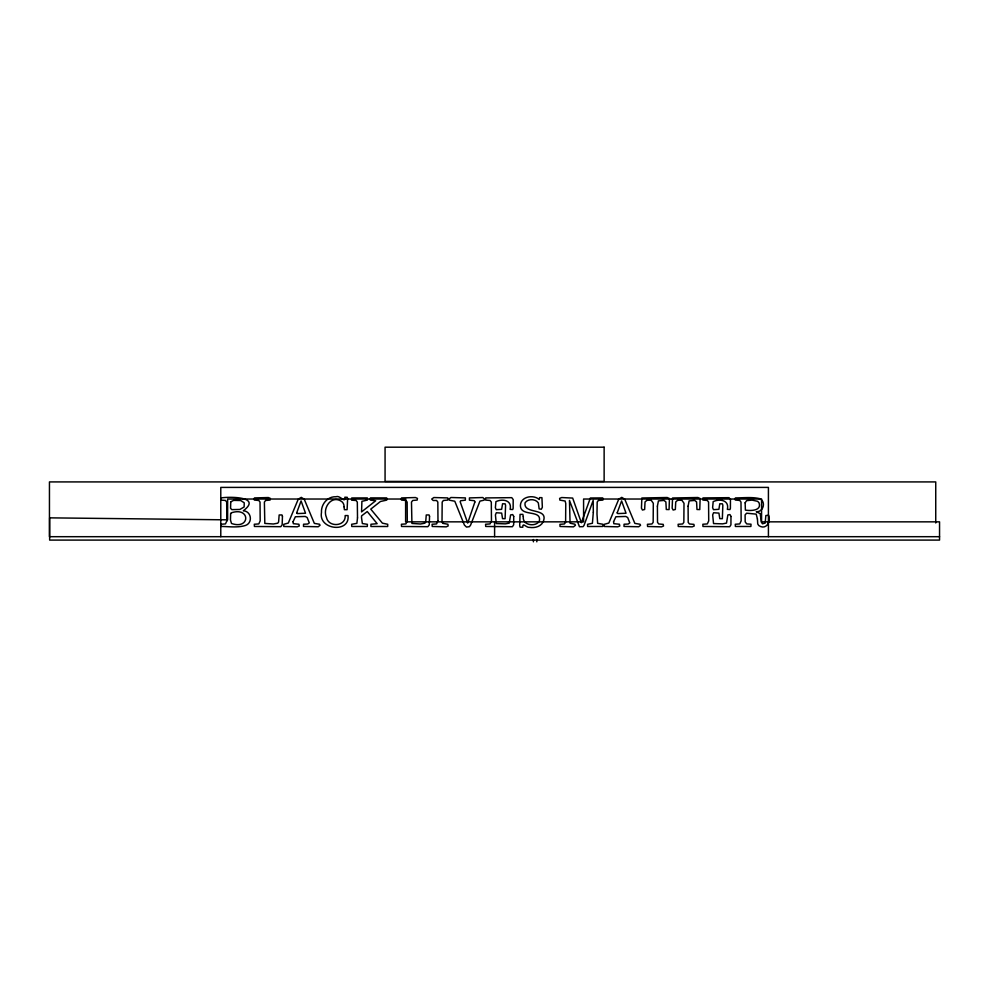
<?xml version="1.0" encoding="UTF-8"?>
<svg xmlns="http://www.w3.org/2000/svg" width="989" height="989" viewBox="0 0 989 989"><rect width="100%" height="100%" fill="white"/><g stroke="black" fill="none" stroke-linecap="round" stroke-linejoin="round"><path stroke-width="1.48" d="M49.648 536.693L939.55 536.693M935.742 522.983L935.742 481.915L49.45 481.915L49.45 536.681M768.416 536.693L768.416 487.404L220.782 487.404L220.782 536.693M536.817 539.524L536.817 541.811M533.392 539.524L533.392 541.811M494.599 521.846L494.599 536.693M657.401 506.17L657.512 522.34L658.736 523.972L663.211 524.368L663.532 526L661.493 526.853L647.572 526.482L647.424 524.294L651.949 523.972L653.16 522.34L653.309 503.314L651.331 500.422A12.202 12.202 0 0 0 646.781 500.422L645.038 501.942L644.643 509.483L642.454 510.04L641.453 508.173L641.861 497.999L667.179 497.504L669.442 498.505L669.071 509.582L666.289 509.496L665.881 501.918L663.978 500.422L658.414 500.904L657.401 506.17M688.097 506.17L688.196 522.34L689.432 523.972L693.907 524.368L694.229 526L692.189 526.853L678.269 526.482L678.12 524.294L682.645 523.972L683.844 522.34L684.005 503.314L682.027 500.422A12.202 12.202 0 0 0 677.465 500.422L675.734 501.942L675.339 509.483L673.15 510.04L672.149 508.173L672.557 497.999L697.875 497.504L700.138 498.505L699.767 509.582L696.985 509.496L696.577 501.918L694.674 500.422L689.11 500.904L688.097 506.17M593.326 512.24L592.411 523.268L587.59 524.318L587.577 526.494L602.771 526.469L602.907 524.257L597.628 523.317L596.985 514.02L597.183 502.066L598.407 500.434L602.907 500.1L602.734 497.924L590.371 497.999L581.371 522.736L572.668 498.073L561.665 497.541L559.626 498.394L559.873 500.1L565.139 501.04L565.757 503.488L565.609 522.34L564.373 523.972L559.935 524.318L560.046 526.482L573.472 526.853L575.4 525.344L574.93 524.207L570.072 523.206L569.466 500.409L579.467 526.754L583.053 526.667L584.017 525.431L593.177 500.409L593.326 512.24M357.511 517.877L356.868 523.354L351.627 524.294L351.787 526.482L367.29 526.482L367.389 524.318L362.357 523.552L361.517 517.667L361.566 515.887L367.253 511.548L377.168 523.688L370.949 524.257L370.924 526.494L387.688 526.494L387.725 524.281L382.372 523.144L370.764 509.125L380.444 501.485L386.724 500.125L386.687 497.912L370.467 497.9L370.381 500.113L375.684 500.755L361.566 511.894L361.9 501.336L367.389 500.075L367.315 497.924L351.75 497.962L351.589 500.174L356.114 500.483L357.313 502.103L357.511 517.877M344.024 506.739L344.407 509.694L347.102 509.681L347.634 498.666L347.226 497.306L344.84 497.22C345.445 504.069 340.167 494.859 335.926 496.762C327.458 496.293 320.931 504.39 321.474 512.5C318.211 529.943 350.23 533.368 348.004 515.566L345.161 515.566C346.039 526.618 328.472 527.755 326.457 517.395C322.179 507.926 331.698 494.315 341.86 501.658A6.119 6.119 0 0 1 344.024 506.739M757.426 518.928L757.735 523.96L758.798 525.567C766.24 530.599 771.049 521.549 768.651 515.257L765.857 515.541L765.152 523.07L762.482 523.799L761.369 522.241L760.195 513.637L756.276 511.721C763.755 512.228 766.302 501.052 759.354 498.567C751.578 496.861 743.271 497.887 735.408 497.924L735.309 500.038L739.76 500.434L740.996 502.066L741.144 520.869L739.76 523.923L735.26 524.257L735.396 526.469L750.886 526.469L751.022 524.195L746.707 523.898L745.187 521.871L745.1 514.886L746.633 513.204L756.202 514.132L757.426 518.928M745.137 502.795L745.385 510.101C750.379 511.004 761.876 510.917 759.082 502.882L757.673 501.336L752.036 500.1L746.608 500.644L745.137 502.795M513.724 516.456L513.674 524.825L512.426 526.729L485.71 526.469L485.574 524.257L490.074 523.923L491.459 520.869L491.31 502.078L490.074 500.471L485.636 500.075L485.71 497.924L511.783 497.665L513.192 499.544L513.143 508.297L512.71 509.533L510.114 509.372C512.314 500.137 502.437 498.481 495.934 501.646L495.365 507.691L496.231 509.681L501.646 509.31L502.548 503.784L505.144 503.821L505.577 505.218L505.095 518.706L502.536 518.644L501.67 513.106L496.305 512.747L495.415 514.935L496.28 523.564L505.342 523.861L509.236 523.107L510.596 514.948L512.698 514.577L513.724 516.456M730.982 516.456L730.933 524.825L729.684 526.729L702.956 526.469L702.833 524.257L707.333 523.923L708.717 520.869L708.569 502.078L707.333 500.471L702.882 500.075L702.956 497.924L729.041 497.665L730.451 499.544L730.401 508.297L729.969 509.533L727.36 509.372C729.561 500.137 719.695 498.481 713.18 501.646L712.624 507.691L713.489 509.681L718.892 509.31L719.794 503.784L722.403 503.821L722.835 505.218L722.353 518.706L719.782 518.644L718.916 513.106L713.564 512.747L712.673 514.935L713.539 523.564L722.588 523.861L726.495 523.107L727.842 514.948L729.944 514.577L730.982 516.456M523.305 516.629C522.105 525.196 535.222 527.372 539.289 521.29C542.17 508.89 520.226 517.42 520.424 505.354C520.746 496.503 533.491 494.29 539.215 499.494L539.586 497.615L541.935 497.665L542.343 507.258L541.342 509.211L539.153 508.902L538.337 502.944C535.568 498.703 528.002 498.518 525.122 502.721C522.761 514.935 549.699 506.949 543.023 522.093C540.501 526.853 534.493 528.138 529.548 527.397C526.321 527.965 522.39 521.685 522.798 527.236L520.152 527.186L519.695 525.814L520.053 514.379L522.835 514.379L523.305 516.629M282.446 516.233L282.162 524.862L280.777 526.692L254.433 526.469L254.297 524.257L258.809 523.923L260.181 520.869L260.033 502.078L258.809 500.471L254.358 500.075L254.445 497.924L268.328 497.541L270.356 498.394L270.059 500.075L265.621 500.471L264.384 502.078L264.817 523.428L273.335 523.997L277.773 523.193L278.601 521.982L279.158 514.972L281.939 514.935L282.446 516.233M429.547 516.233L429.263 524.862L427.878 526.692L401.534 526.469L401.398 524.257L405.91 523.923L407.283 520.869L407.134 502.078L405.91 500.471L401.46 500.075L401.546 497.924L415.429 497.541L417.457 498.394L417.16 500.075L412.722 500.471L411.486 502.078L411.918 523.428L420.436 523.997L424.874 523.193L425.703 521.982L426.259 514.972L429.041 514.935L429.547 516.233M437.979 520.869L436.594 523.923L432.094 524.257L432.23 526.469L446.175 526.853L448.153 525.975L447.918 524.257L442.639 523.317L442.021 520.869L442.182 502.078L443.406 500.471L447.856 500.075L447.757 497.924L433.837 497.541L431.711 499.062L433.207 500.496L436.594 500.471L437.83 502.078L437.979 520.869M226.84 520.919L225.467 523.923L220.955 524.257L221.103 526.445C228.991 526.544 237.533 527.854 245.272 525.53C253.023 523.094 251.565 511.226 243.319 510.769C262.308 496.527 229.559 496.527 221.128 497.924L220.955 500.1L225.467 500.434L226.691 502.066L226.84 520.919M230.647 513.501L230.462 520.004L231.513 523.478C250.242 530.042 250.637 506.665 231.587 512.722L230.647 513.501M230.746 501.806L230.573 508.247L231.772 509.632L239.87 509.459L244.135 506.961L244.234 502.795L240.71 500.521L233.664 500.372L230.746 501.806M293.041 521.747L293.325 523.688L298.913 524.244L299.271 526.012L297.244 526.816L283.781 526.494L283.769 524.294L288.318 523.045L298.245 499.198L301.286 497.368L304.229 499.198L314.341 523.391L319.571 524.257L320.028 525.295L318.198 526.766L303.499 526.445L303.549 524.232L307.69 524.034L309.285 522.872L307.159 517.494L305.28 516.456L295.377 516.753L293.041 521.747M613.551 521.747L613.835 523.688L619.423 524.244L619.782 526.012L617.754 526.816L604.291 526.494L604.279 524.294L608.841 523.045L618.755 499.198L621.797 497.368L624.739 499.198L634.851 523.391L640.081 524.257L640.538 525.295L638.709 526.766L624.01 526.445L624.059 524.232L628.2 524.034L629.795 522.872L627.669 517.494L625.79 516.456L615.9 516.753L613.551 521.747M474.893 501.967L467.71 523.045L460.145 501.658L460.676 500.755L465.374 500.15L465.386 497.9L450.897 497.504L448.969 499.062L449.439 500.199L454.792 501.225L464.434 525.085L466.499 527.075L469.429 526.68L470.603 525.085L479.925 501.126L484.128 500.162L484.573 499.062L482.793 497.541L469.416 497.912L469.429 500.162L474.411 500.731L474.893 501.967M296.663 512.895L297.281 513.588L305.527 513.242L301.089 500.929L296.663 512.895M617.173 512.895L617.791 513.588L626.037 513.242L621.599 500.929L617.173 512.895M604.131 447.189L385.067 447.189L385.067 481.42L604.131 481.42L604.131 447.189M405.614 499.025L227.631 499.025L227.631 519.843L49.648 517.853L49.648 540.093L939.55 540.093L939.55 521.846L761.567 521.846L761.567 499.025L583.584 499.025L583.584 521.846L405.614 521.846L405.614 499.025"/></g></svg>
